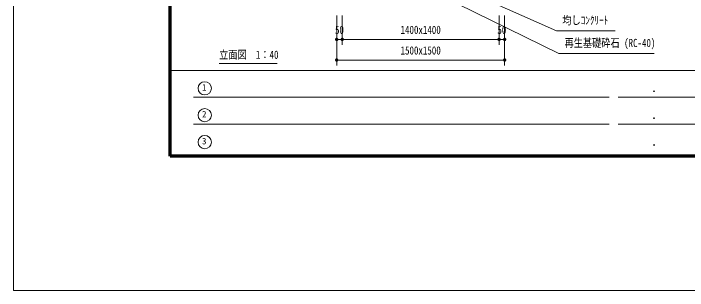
# Model space of a CAD drawing. Units: millimetres at full size, sheet at 1:40, with parts at other scales. Extents: x -800 to 17600, y -600 to 12480.
# Drawn here: x -800 to 5219, y -600 to 1873 of the extents above; entities that cross this region are included whole.
import ezdxf
from ezdxf.enums import TextEntityAlignment as Align

# ---------------------------------------------------------------- set-up
doc = ezdxf.new("R2010")
doc.units = ezdxf.units.MM
doc.header["$LTSCALE"] = 40
for name, color, linetype, lineweight in [('D-STR-DIM\u3000寸法線、寸法値', 7, 'Continuous', 13), ('D-STR-HTXT\u3000旗上げ', 7, 'Continuous', 13), ('D-STR-TXT\u3000文字列', 7, 'Continuous', 13), ('D-TTL', 7, 'Continuous', 70), ('D-TTL-FRAM', 7, 'Continuous', 13), ('D-TTL-TXT', 7, 'Continuous', 13), ('V-nasSTD', 5, 'Continuous', 13)]:
    doc.layers.add(name, color=color, linetype=linetype, lineweight=lineweight)
doc.styles.add('ＭＳ ゴシック', font='')
doc.styles.get('ＭＳ ゴシック').set_extended_font_data('MS Gothic')

# ---------------------------------------------------------------- blocks, each defined once
blk = doc.blocks.new('filled_dot')
at = {"color": 0, "linetype": 'Continuous', "lineweight": -2, "const_width": 1.25}
blk.add_lwpolyline([(-0.625, 0, 1), (0.625, 0, 1)], format="xyb", close=True, dxfattribs=at)

msp = doc.modelspace()

# ---------------------------------------------------------------- linework, layer by layer
at = {"layer": 'D-STR-DIM\u3000寸法線、寸法値'}
for p, q in [((2086.13, 1854.93), (2086.13, 1593.94)), ((2086.13, 1854.93), (2086.13, 1409.79)), ((2136.13, 1854.93), (2136.13, 1593.94)), ((2136.13, 1854.93), (2136.13, 1593.94)), ((3536.13, 1854.93), (3536.13, 1593.94)), ((3536.13, 1854.93), (3536.13, 1593.94)), ((3586.13, 1854.93), (3586.13, 1593.94)), ((3586.13, 1854.93), (3586.13, 1409.79)), ((2086.13, 1641.94), (2136.13, 1641.94)), ((2136.13, 1641.94), (3536.13, 1641.94)), ((3536.13, 1641.94), (3586.13, 1641.94)), ((2086.13, 1457.79), (3586.13, 1457.79))]:
    msp.add_line(p, q, dxfattribs=at)
at = {"layer": 'D-STR-HTXT\u3000旗上げ'}
for points in [[(3302.86, 2051.49), (4049.3, 1717.79), (4065.3, 1717.79), (4571.46, 1717.79), (4318.38, 1717.79)], [(3165.19, 1957.96), (4068.88, 1516.02), (4084.88, 1516.02), (4921.98, 1516.02), (4590.04, 1516.02)]]:
    msp.add_lwpolyline(points, dxfattribs=at)
at = {"layer": 'D-STR-TXT\u3000文字列'}
msp.add_line((1036.11, 1426.45), (1556.11, 1426.45), dxfattribs=at)
at = {"layer": 'D-TTL'}
msp.add_lwpolyline([(600, 600), (600, 11280), (16200, 11280), (16200, 600)], close=True, dxfattribs=at)
at = {"layer": 'D-TTL-FRAM'}
for p, q in [((600, 1364.88), (16200, 1364.88)), ((4518.45, 1124.88), (806.8, 1124.88)), ((5598.45, 1124.88), (4598.45, 1124.88)), ((4518.45, 884.88), (806.8, 884.88)), ((5598.45, 884.88), (4598.45, 884.88))]:
    msp.add_line(p, q, dxfattribs=at)
at = {"layer": 'D-TTL-TXT'}
for centre in [(907.97, 1205.06), (907.97, 965.06), (907.97, 725.06)]:
    msp.add_circle(centre, 59.22, dxfattribs=at)
at = {"layer": 'V-nasSTD'}
msp.add_lwpolyline([(-800, -600), (-800, 12480), (17600, 12480), (17600, -600)], close=True, dxfattribs=at)

# ---------------------------------------------------------------- block references
at = {"layer": 'D-STR-DIM\u3000寸法線、寸法値', "xscale": 12, "yscale": 12}
for p in [(2086.13, 1641.94), (2136.13, 1641.94), (3536.13, 1641.94), (2086.13, 1457.79)]:
    msp.add_blockref('filled_dot', p, dxfattribs=at)
at = {"layer": 'D-STR-DIM\u3000寸法線、寸法値', "xscale": 12, "yscale": 12, "rotation": 180}
for p in [(2136.13, 1641.94), (3536.13, 1641.94), (3586.13, 1641.94), (3586.13, 1457.79)]:
    msp.add_blockref('filled_dot', p, dxfattribs=at)

# ---------------------------------------------------------------- texts
at = {"layer": 'D-STR-DIM\u3000寸法線、寸法値', "style": 'ＭＳ ゴシック', "width": 0.8}
for s, p in [('50', (2111.13, 1727.45)), ('1400x1400', (2836.13, 1727.45)), ('50', (3561.13, 1727.45)), ('1500x1500', (2836.13, 1543.3))]:
    msp.add_text(s, height=73.31, dxfattribs=at).set_placement(p, align=Align.MIDDLE_CENTER)
at = {"layer": 'D-STR-HTXT\u3000旗上げ', "style": 'ＭＳ ゴシック', "width": 0.8}
for s, p in [('均しｺﾝｸﾘｰﾄ', (4100.81, 1753.3)), ('再生基礎砕石 (RC-40)', (4120.39, 1551.53))]:
    msp.add_text(s, height=73.31, dxfattribs=at).set_placement(p, align=Align.BOTTOM_LEFT)
at = {"layer": 'D-STR-TXT\u3000文字列', "style": 'ＭＳ ゴシック', "width": 0.8}
msp.add_text('立面図\u30001：40', height=73.31, dxfattribs=at).set_placement((1036.11, 1446.45), align=Align.BOTTOM_LEFT)
at = {"layer": 'D-TTL-FRAM', "style": 'ＭＳ ゴシック'}
for p in [(4889.99, 1145.68), (4889.99, 905.68), (4889.99, 665.68)]:
    msp.add_text('.', height=87.98, dxfattribs=at).set_placement(p, align=Align.BOTTOM_LEFT)
at = {"layer": 'D-TTL-TXT', "style": 'ＭＳ ゴシック'}
for s, p in [('1', (883.53, 1167.04)), ('2', (883.53, 927.04)), ('3', (883.53, 687.04))]:
    msp.add_text(s, height=58.65, dxfattribs=at).set_placement(p, align=Align.BOTTOM_LEFT)

doc.saveas('drawing.dxf')
